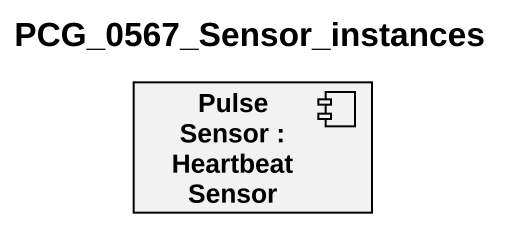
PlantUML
@startuml
title PCG_0567_Sensor_instances
component "Pulse Sensor : Heartbeat Sensor" as Pulse_Sensor
@enduml
